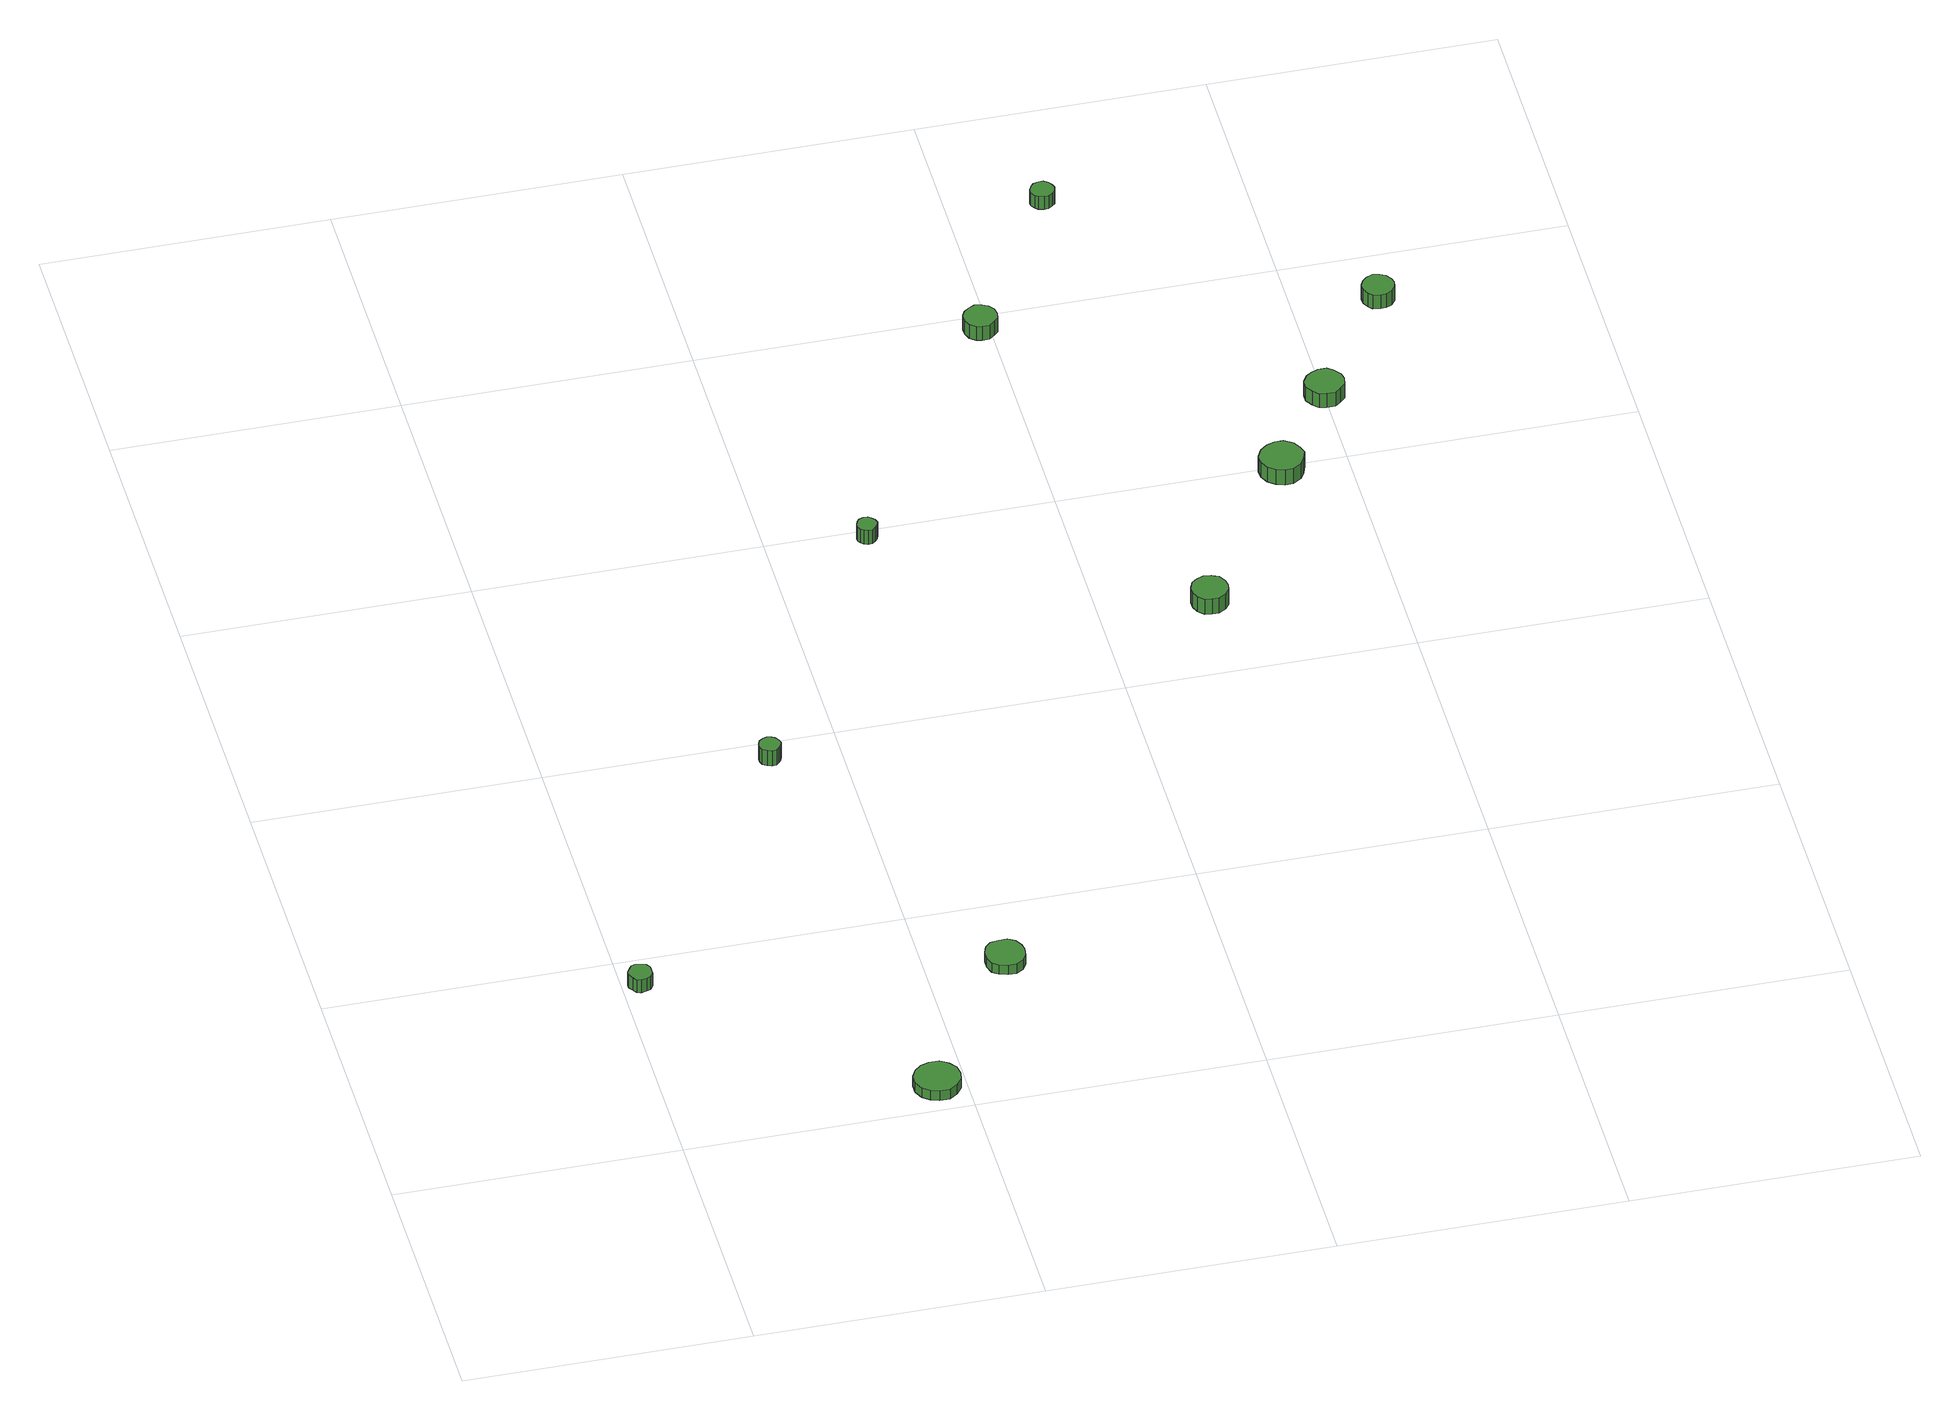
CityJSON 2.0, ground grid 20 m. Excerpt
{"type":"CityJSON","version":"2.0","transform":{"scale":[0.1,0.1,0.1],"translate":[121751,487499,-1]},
"CityObjects":{
"tree1":{"type":"SolitaryVegetationObject","attributes":{"function":"something"},"geometry":[{"type":"MultiSurface","lod":"1","boundaries":[[[0,1,2,3,4,5,6,7,8,9,10,11,12,13,14]],[[15,16,17,18,19,20,21,22,23,24,25,26,27,28,29]],[[0,29,28,1]],[[1,28,27,2]],[[2,27,26,3]],[[3,26,25,4]],[[4,25,24,5]],[[5,24,23,6]],[[6,23,22,7]],[[7,22,21,8]],[[8,21,20,9]],[[9,20,19,10]],[[10,19,18,11]],[[11,18,17,12]],[[12,17,16,13]],[[13,16,15,14]],[[14,15,29,0]]]}]},
"tree2":{"type":"SolitaryVegetationObject","attributes":{"function":"something"},"geometry":[{"type":"MultiSurface","lod":"1","boundaries":[[[30,31,32,33,34,35,36,37,38,39,40,41,42,43,44]],[[45,46,47,48,49,50,51,52,53,54,55,56,57,58,59]],[[30,59,58,31]],[[31,58,57,32]],[[32,57,56,33]],[[33,56,55,34]],[[34,55,54,35]],[[35,54,53,36]],[[36,53,52,37]],[[37,52,51,38]],[[38,51,50,39]],[[39,50,49,40]],[[40,49,48,41]],[[41,48,47,42]],[[42,47,46,43]],[[43,46,45,44]],[[44,45,59,30]]]}]},
"tree3":{"type":"SolitaryVegetationObject","attributes":{"function":"something"},"geometry":[{"type":"MultiSurface","lod":"1","boundaries":[[[60,61,62,63,64,65,66,67,68,69,70,71,72,73,74]],[[75,76,77,78,79,80,81,82,83,84,85,86,87,88,89]],[[60,89,88,61]],[[61,88,87,62]],[[62,87,86,63]],[[63,86,85,64]],[[64,85,84,65]],[[65,84,83,66]],[[66,83,82,67]],[[67,82,81,68]],[[68,81,80,69]],[[69,80,79,70]],[[70,79,78,71]],[[71,78,77,72]],[[72,77,76,73]],[[73,76,75,74]],[[74,75,89,60]]]}]},
"tree4":{"type":"SolitaryVegetationObject","attributes":{"function":"something"},"geometry":[{"type":"MultiSurface","lod":"1","boundaries":[[[90,91,92,93,94,95,96,97,98,99,100,101,102,103,104]],[[105,106,107,108,109,110,111,112,113,114,115,116,117,118,119]],[[90,119,118,91]],[[91,118,117,92]],[[92,117,116,93]],[[93,116,115,94]],[[94,115,114,95]],[[95,114,113,96]],[[96,113,112,97]],[[97,112,111,98]],[[98,111,110,99]],[[99,110,109,100]],[[100,109,108,101]],[[101,108,107,102]],[[102,107,106,103]],[[103,106,105,104]],[[104,105,119,90]]]}]},
"tree5":{"type":"SolitaryVegetationObject","attributes":{"function":"something"},"geometry":[{"type":"MultiSurface","lod":"1","boundaries":[[[120,121,122,123,124,125,126,127,128,129,130,131,132,133,134]],[[135,136,137,138,139,140,141,142,143,144,145,146,147,148,149]],[[120,149,148,121]],[[121,148,147,122]],[[122,147,146,123]],[[123,146,145,124]],[[124,145,144,125]],[[125,144,143,126]],[[126,143,142,127]],[[127,142,141,128]],[[128,141,140,129]],[[129,140,139,130]],[[130,139,138,131]],[[131,138,137,132]],[[132,137,136,133]],[[133,136,135,134]],[[134,135,149,120]]]}]},
"tree6":{"type":"SolitaryVegetationObject","attributes":{"function":"something"},"geometry":[{"type":"MultiSurface","lod":"1","boundaries":[[[150,151,152,153,154,155,156,157,158,159,160,161,162,163,164]],[[165,166,167,168,169,170,171,172,173,174,175,176,177,178,179]],[[150,179,178,151]],[[151,178,177,152]],[[152,177,176,153]],[[153,176,175,154]],[[154,175,174,155]],[[155,174,173,156]],[[156,173,172,157]],[[157,172,171,158]],[[158,171,170,159]],[[159,170,169,160]],[[160,169,168,161]],[[161,168,167,162]],[[162,167,166,163]],[[163,166,165,164]],[[164,165,179,150]]]}]},
"tree7":{"type":"SolitaryVegetationObject","attributes":{"function":"something"},"geometry":[{"type":"MultiSurface","lod":"1","boundaries":[[[180,181,182,183,184,185,186,187,188,189,190,191,192,193,194]],[[195,196,197,198,199,200,201,202,203,204,205,206,207,208,209]],[[180,209,208,181]],[[181,208,207,182]],[[182,207,206,183]],[[183,206,205,184]],[[184,205,204,185]],[[185,204,203,186]],[[186,203,202,187]],[[187,202,201,188]],[[188,201,200,189]],[[189,200,199,190]],[[190,199,198,191]],[[191,198,197,192]],[[192,197,196,193]],[[193,196,195,194]],[[194,195,209,180]]]}]},
"tree8":{"type":"SolitaryVegetationObject","attributes":{"function":"something"},"geometry":[{"type":"MultiSurface","lod":"1","boundaries":[[[210,211,212,213,214,215,216,217,218,219,220,221,222,223,224]],[[225,226,227,228,229,230,231,232,233,234,235,236,237,238,239]],[[210,239,238,211]],[[211,238,237,212]],[[212,237,236,213]],[[213,236,235,214]],[[214,235,234,215]],[[215,234,233,216]],[[216,233,232,217]],[[217,232,231,218]],[[218,231,230,219]],[[219,230,229,220]],[[220,229,228,221]],[[221,228,227,222]],[[222,227,226,223]],[[223,226,225,224]],[[224,225,239,210]]]}]},
"tree9":{"type":"SolitaryVegetationObject","attributes":{"function":"something"},"geometry":[{"type":"MultiSurface","lod":"1","boundaries":[[[240,241,242,243,244,245,246,247,248,249,250,251,252,253,254]],[[255,256,257,258,259,260,261,262,263,264,265,266,267,268,269]],[[240,269,268,241]],[[241,268,267,242]],[[242,267,266,243]],[[243,266,265,244]],[[244,265,264,245]],[[245,264,263,246]],[[246,263,262,247]],[[247,262,261,248]],[[248,261,260,249]],[[249,260,259,250]],[[250,259,258,251]],[[251,258,257,252]],[[252,257,256,253]],[[253,256,255,254]],[[254,255,269,240]]]}]},
"tree10":{"type":"SolitaryVegetationObject","attributes":{"function":"something"},"geometry":[{"type":"MultiSurface","lod":"1","boundaries":[[[270,271,272,273,274,275,276,277,278,279,280,281,282,283,284]],[[285,286,287,288,289,290,291,292,293,294,295,296,297,298,299]],[[270,299,298,271]],[[271,298,297,272]],[[272,297,296,273]],[[273,296,295,274]],[[274,295,294,275]],[[275,294,293,276]],[[276,293,292,277]],[[277,292,291,278]],[[278,291,290,279]],[[279,290,289,280]],[[280,289,288,281]],[[281,288,287,282]],[[282,287,286,283]],[[283,286,285,284]],[[284,285,299,270]]]}]},
"tree11":{"type":"SolitaryVegetationObject","attributes":{"function":"something"},"geometry":[{"type":"MultiSurface","lod":"1","boundaries":[[[300,301,302,303,304,305,306,307,308,309,310,311,312,313,314]],[[315,316,317,318,319,320,321,322,323,324,325,326,327,328,329]],[[300,329,328,301]],[[301,328,327,302]],[[302,327,326,303]],[[303,326,325,304]],[[304,325,324,305]],[[305,324,323,306]],[[306,323,322,307]],[[307,322,321,308]],[[308,321,320,309]],[[309,320,319,310]],[[310,319,318,311]],[[311,318,317,312]],[[312,317,316,313]],[[313,316,315,314]],[[314,315,329,300]]]}]}
},
"vertices":[
[20,174,18],[20,177,18],[18,180,18],[15,181,18],[11,182,18],[8,181,18],[6,178,18],[4,175,18],[4,172,18],[6,169,18],[8,166,18],[11,165,18],[15,166,18],[18,167,18],[20,170,18],[20,170,7],[18,167,7],[15,166,7],[11,165,7],[8,166,7],[6,169,7],[4,172,7],[4,175,7],[6,178,7],[8,181,7],[11,182,7],[15,181,7],[18,180,7],[20,177,7],[20,174,7],
[196,24,15],[195,31,15],[191,36,15],[185,40,15],[178,40,15],[172,38,15],[167,34,15],[164,28,15],[164,21,15],[167,15,15],[172,11,15],[178,9,15],[185,9,15],[191,13,15],[195,18,15],[195,18,7],[191,13,7],[185,9,7],[178,9,7],[172,11,7],[167,15,7],[164,21,7],[164,28,7],[167,34,7],[172,38,7],[178,40,7],[185,40,7],[191,36,7],[195,31,7],[196,24,7],
[158,376,25],[157,379,25],[155,382,25],[153,383,25],[150,384,25],[147,383,25],[144,381,25],[143,378,25],[143,375,25],[144,372,25],[147,370,25],[150,369,25],[153,369,25],[155,371,25],[157,373,25],[157,373,12],[155,371,12],[153,369,12],[150,369,12],[147,370,12],[144,372,12],[143,375,12],[143,378,12],[144,381,12],[147,383,12],[150,384,12],[153,383,12],[155,382,12],[157,379,12],[158,376,12],
[268,140,15],[267,145,15],[264,150,15],[259,153,15],[253,153,15],[247,152,15],[243,148,15],[241,143,15],[241,137,15],[243,131,15],[247,128,15],[253,126,15],[259,126,15],[264,129,15],[267,134,15],[267,134,7],[264,129,7],[259,126,7],[253,126,7],[247,128,7],[243,131,7],[241,137,7],[241,143,7],[243,148,7],[247,152,7],[253,153,7],[259,153,7],[264,150,7],[267,145,7],[268,140,7],
[275,587,23],[274,590,23],[272,592,23],[270,594,23],[267,594,23],[264,593,23],[262,591,23],[261,588,23],[261,585,23],[262,583,23],[264,581,23],[267,580,23],[270,580,23],[272,582,23],[274,584,23],[274,584,11],[272,582,11],[270,580,11],[267,580,11],[264,581,11],[262,583,11],[261,585,11],[261,588,11],[262,591,11],[264,593,11],[267,594,11],[270,594,11],[272,592,11],[274,590,11],[275,587,11],
[486,465,26],[485,470,26],[482,475,26],[477,477,26],[472,478,26],[467,476,26],[463,473,26],[461,468,26],[461,463,26],[463,458,26],[467,454,26],[472,453,26],[477,453,26],[482,456,26],[485,460,26],[485,460,13],[482,456,13],[477,453,13],[472,453,13],[467,454,13],[463,458,13],[461,463,13],[461,468,13],[463,473,13],[467,476,13],[472,478,13],[477,477,13],[482,475,13],[485,470,13],[486,465,13],
[405,785,19],[404,790,19],[401,794,19],[397,796,19],[392,797,19],[388,795,19],[384,792,19],[382,788,19],[382,783,19],[384,778,19],[388,775,19],[392,774,19],[397,774,19],[401,777,19],[404,780,19],[404,780,7],[401,777,7],[397,774,7],[392,774,7],[388,775,7],[384,778,7],[382,783,7],[382,788,7],[384,792,7],[388,795,7],[392,797,7],[397,796,7],[401,794,7],[404,790,7],[405,785,7],
[570,596,19],[568,602,19],[565,607,19],[559,611,19],[553,611,19],[547,609,19],[542,605,19],[539,599,19],[539,593,19],[542,587,19],[547,583,19],[553,581,19],[559,581,19],[565,585,19],[568,590,19],[568,590,6],[565,585,6],[559,581,6],[553,581,6],[547,583,6],[542,587,6],[539,593,6],[539,599,6],[542,605,6],[547,609,6],[553,611,6],[559,611,6],[565,607,6],[568,602,6],[570,596,6],
[473,904,19],[472,907,19],[470,910,19],[467,912,19],[464,912,19],[460,911,19],[458,909,19],[456,905,19],[456,902,19],[458,899,19],[460,897,19],[464,896,19],[467,896,19],[470,898,19],[472,900,19],[472,900,8],[470,898,8],[467,896,8],[464,896,8],[460,897,8],[458,899,8],[456,902,8],[456,905,8],[458,909,8],[460,911,8],[464,912,8],[467,912,8],[470,910,8],[472,907,8],[473,904,8],
[614,666,18],[613,671,18],[609,676,18],[605,679,18],[599,679,18],[594,677,18],[590,674,18],[587,669,18],[587,663,18],[590,658,18],[594,654,18],[599,653,18],[605,653,18],[609,656,18],[613,660,18],[613,660,6],[609,656,6],[605,653,6],[599,653,6],[594,654,6],[590,658,6],[587,663,6],[587,669,6],[590,674,6],[594,677,6],[599,679,6],[605,679,6],[609,676,6],[613,671,6],[614,666,6],
[670,756,18],[669,760,18],[666,764,18],[662,766,18],[658,767,18],[653,765,18],[650,762,18],[648,758,18],[648,753,18],[650,749,18],[653,746,18],[658,745,18],[662,745,18],[666,747,18],[669,751,18],[669,751,6],[666,747,6],[662,745,6],[658,745,6],[653,746,6],[650,749,6],[648,753,6],[648,758,6],[650,762,6],[653,765,6],[658,767,6],[662,766,6],[666,764,6],[669,760,6],[670,756,6]
]}
